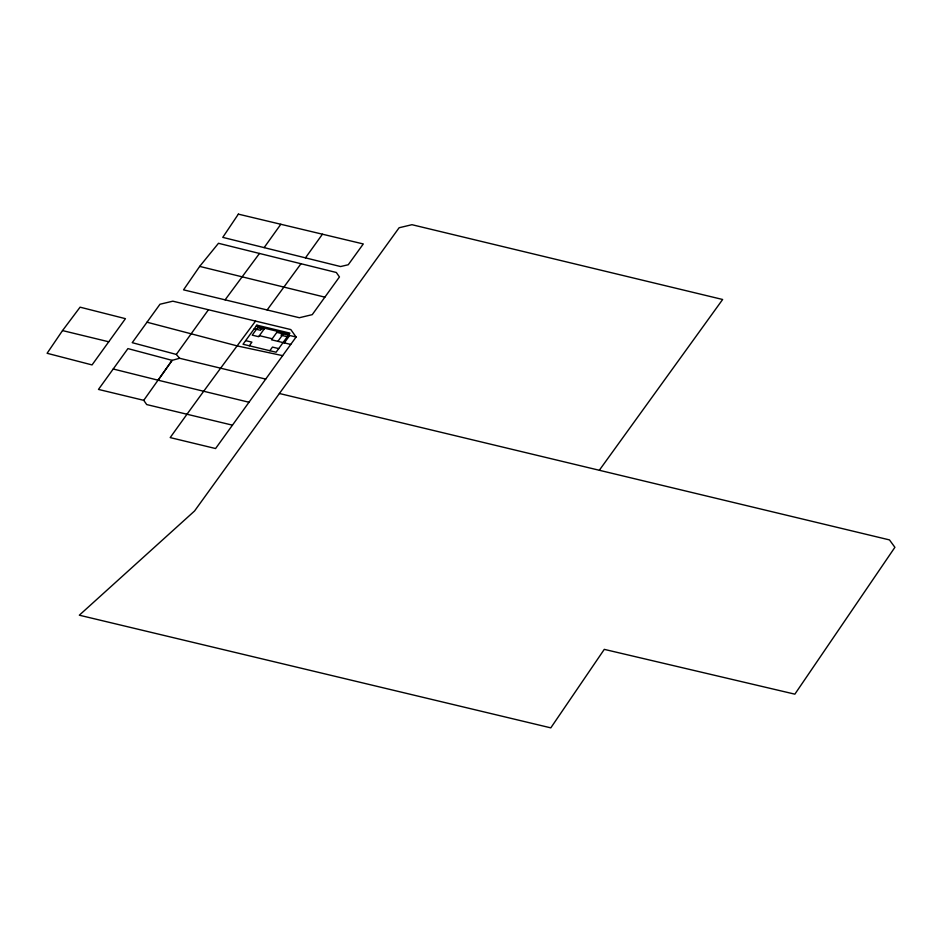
<?xml version="1.0" encoding="UTF-8"?>
<svg xmlns="http://www.w3.org/2000/svg" width="942" height="942" viewBox="0 0 942 942"><rect width="100%" height="100%" fill="white"/><g stroke="black" fill="none" stroke-linecap="round" stroke-linejoin="round"><path stroke-width="1.41" d="M62.525 330.583L80.082 307.174L125.439 318.667L92.045 364.919L47.1 353.285L62.525 330.583L108.73 341.781M199.68 266.398L183.549 289.842L299.368 317.725L312.238 314.652L339.45 276.948L336.318 272.485L218.473 243.295L199.68 266.398L324.884 297.154M113.217 369.005L158.174 380.215L172.115 360.362L127.935 348.599L98.474 389.423L143.737 400.326L172.092 360.374L179.592 358.266L265.715 379.096M264.125 247.616L280.834 224.267M305.467 257.849L322.447 234.205M255.565 321.081C226.786 359.691 198.197 398.407 170.196 437.594L215.577 448.533L296.094 337.012L290.807 329.57L172.833 301.181L159.987 304.242L132.221 342.676L176.319 354.428L208.453 309.741M249.289 345.761L251.914 342.146L245.65 340.639M262.371 327.675L260.487 330.277L254.222 328.77M264.737 328.24L258.638 336.694L252.22 335.152L257.578 327.734L263.995 329.276M277.584 331.337L271.473 339.791L290.737 344.431M269.836 350.718L272.462 347.092L278.714 348.599M282.918 332.62L281.034 335.234L287.286 336.741M277.902 341.334L283.259 333.915M284.319 342.876L289.677 335.47M599.442 470.093L722.644 299.485L411.96 224.702L399.114 227.752L194.558 510.988L79.316 615.197L550.799 727.86L604.281 649.368L794.86 694.16L894.9 547.314L889.472 539.907L279.409 393.497M300.981 263.736L267.151 309.965M259.474 253.457L225.103 299.839M282.635 355.64L237.561 345.997L146.999 322.211M232.439 425.16L146.705 404.565L143.737 400.326M256.106 326.168L289.17 334.127M276.83 332.373L296.094 337.012M259.38 335.658L272.226 338.755M158.174 380.215L248.994 402.246M176.319 354.428L179.592 358.266M238.361 214.14L222.759 237.372L340.568 266.551L348.257 264.749L363.294 243.954L238.361 214.14M256.848 325.155L243.036 344.254L276.088 352.226L289.9 333.115L256.848 325.155"/></g></svg>
